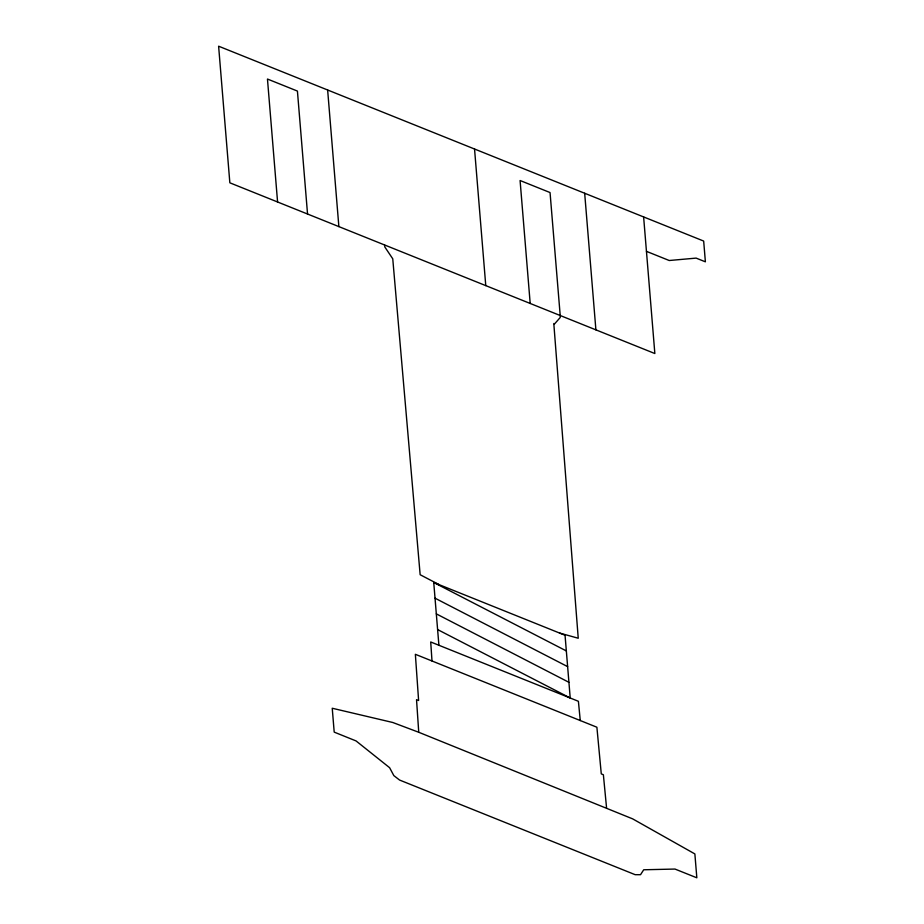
<?xml version="1.0" encoding="UTF-8"?>
<svg xmlns="http://www.w3.org/2000/svg" width="924" height="924" viewBox="0 0 924 924"><rect width="100%" height="100%" fill="white"/><g stroke="black" fill="none" stroke-linecap="round" stroke-linejoin="round"><path stroke-width="1.39" d="M559.505 633.021L578.239 638.241L553.799 323.516L554.643 323.85L560.221 317.486L560.21 315.523L550.046 192.55L520.085 180.515L530.191 303.465M418.745 732.27L392.758 722.487L332.236 708.246L334.199 732.12L356.063 740.933L389.605 767.694L393.832 775.606L399.561 780.041L635.158 874.681L640.528 874.705L643.705 869.773L674.982 869.057L696.835 877.8L694.871 853.926L632.64 818.86L418.745 732.27L416.528 699.676L418.607 700.508L415.361 654.296L596.892 727.223L601.281 773.896L603.372 774.728L606.548 807.715M646.454 251.351L669.23 260.51L696.142 258.108L705.382 261.815L703.672 241.06L218.618 46.2L229.845 182.813L654.85 353.534L643.624 216.932M438.9 645.252L433.737 582.49L565.049 635.25L570.212 698.013L437.606 629.567M433.737 582.49L566.343 650.935M435.031 598.186L567.636 666.631M436.324 613.871L568.93 682.316M439.281 584.719L420.154 574.728L392.758 258.812L384.858 247.031L384.546 244.952M580.26 720.535L578.401 701.293L430.711 641.972L431.993 660.983M584.673 193.255L595.899 329.856M474.543 149.007L485.77 285.62M327.639 89.998L338.865 226.599M307.542 214.022L297.424 91.072L267.463 79.037L277.581 201.986"/></g></svg>
